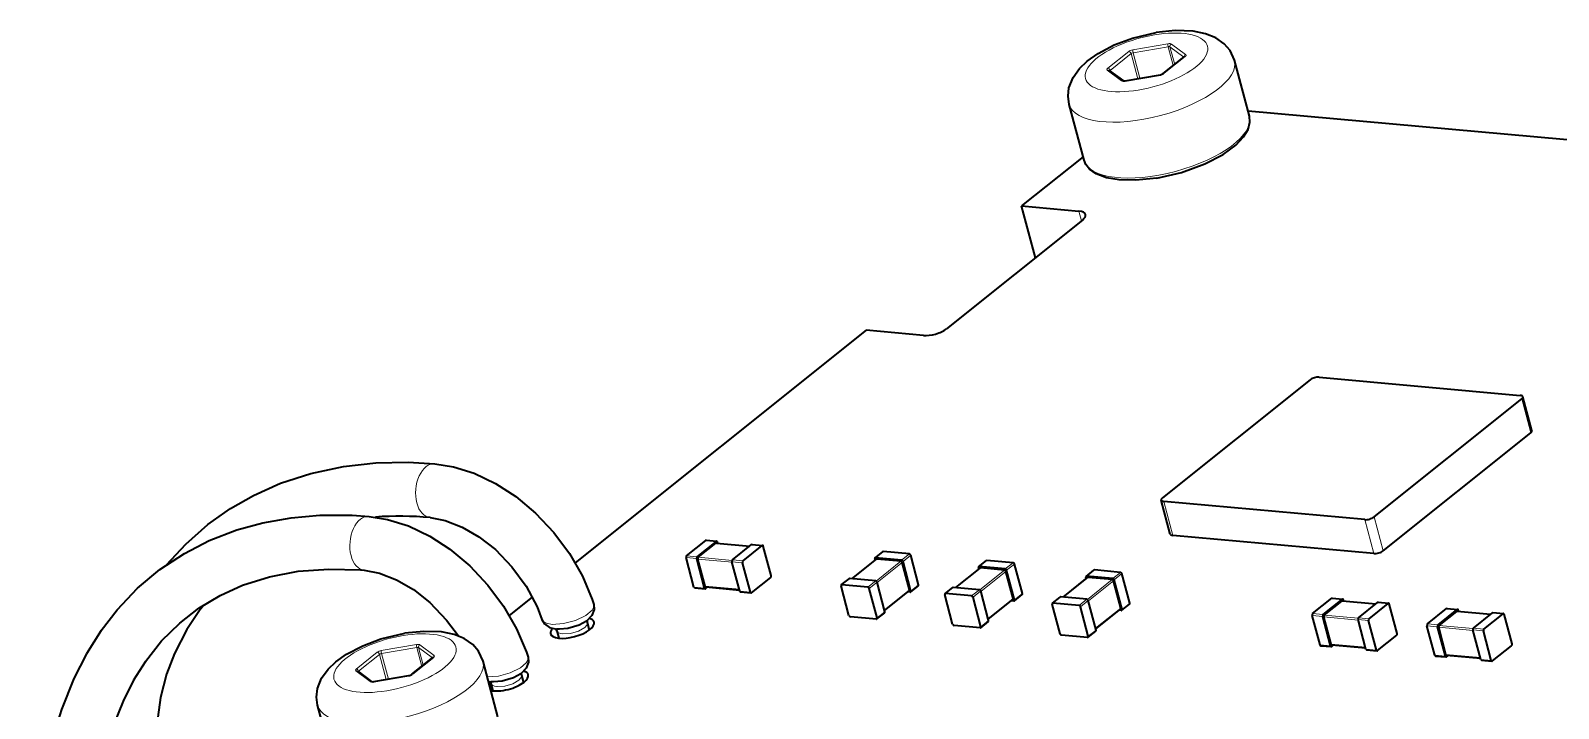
# Model space of a CAD drawing. Extents: x 370 to 946, y 143 to 764.
# Drawn here: x 795.85 to 829.77, y 680.4 to 695.44 of the extents above; entities that cross this region are included whole.
import ezdxf

# ---------------------------------------------------------------- set-up
doc = ezdxf.new("R2010")
doc.units = 0

msp = doc.modelspace()

# ---------------------------------------------------------------- linework, layer by layer
at = {"color": 7, "lineweight": 13, "ltscale": 0.019813}
for p, q in [((821.099, 695.15), (820.318, 695.014)), ((821.105, 695.084), (820.324, 694.948)), ((803.465, 680.991), (804.245, 681.127))]:
    msp.add_line(p, q, dxfattribs=at)
at = {"color": 7, "lineweight": 13, "ltscale": 0.010886}
for p, q in [((821.217, 694.664), (821.105, 695.084)), ((804.535, 681.334), (804.422, 681.755))]:
    msp.add_line(p, q, dxfattribs=at)
at = {"color": 7, "lineweight": 13, "ltscale": 0.009603}
for p, q in [((821.452, 694.851), (821.144, 695.081)), ((804.77, 681.521), (804.462, 681.751))]:
    msp.add_line(p, q, dxfattribs=at)
at = {"color": 7, "lineweight": 13, "ltscale": 0.010145}
msp.add_line((821.249, 694.689), (821.144, 695.081), dxfattribs=at)
at = {"color": 7, "lineweight": 13, "ltscale": 0.009842}
for p, q in [((821.492, 694.908), (821.177, 695.143)), ((819.753, 694.563), (820.069, 694.328))]:
    msp.add_line(p, q, dxfattribs=at)
at = {"color": 7, "lineweight": 13, "ltscale": 0.014879}
for p, q in [((820.229, 694.978), (819.764, 694.606)), ((820.28, 694.93), (819.815, 694.558)), ((821.017, 694.493), (821.482, 694.865)), ((803.597, 681.6), (803.132, 681.228))]:
    msp.add_line(p, q, dxfattribs=at)
at = {"color": 7, "lineweight": 13, "ltscale": 0.014381}
for p, q in [((820.428, 694.374), (820.28, 694.93)), ((803.746, 681.044), (803.597, 681.6))]:
    msp.add_line(p, q, dxfattribs=at)
at = {"color": 7, "lineweight": 13, "ltscale": 0.014637}
msp.add_line((820.475, 694.382), (820.324, 694.948), dxfattribs=at)
at = {"color": 7, "lineweight": 35, "ltscale": 0.014879}
for p, q in [((820.997, 694.488), (821.462, 694.859)), ((804.315, 681.158), (804.779, 681.529))]:
    msp.add_line(p, q, dxfattribs=at)
at = {"color": 7, "lineweight": 35, "ltscale": 0.000136103}
for p, q in [((821.462, 694.859), (821.466, 694.863)), ((804.779, 681.529), (804.784, 681.533))]:
    msp.add_line(p, q, dxfattribs=at)
at = {"color": 7, "lineweight": 35, "ltscale": 0.03207}
for p, q in [((822.907, 693.543), (822.577, 694.783)), ((819.236, 692.563), (818.905, 693.803))]:
    msp.add_line(p, q, dxfattribs=at)
at = {"color": 7, "lineweight": 35, "ltscale": 0.009842}
msp.add_line((819.795, 694.558), (820.111, 694.323), dxfattribs=at)
at = {"color": 7, "lineweight": 13, "ltscale": 0.000470812}
msp.add_line((819.82, 694.54), (819.815, 694.558), dxfattribs=at)
at = {"color": 7, "lineweight": 13, "ltscale": 0.019812}
msp.add_line((820.147, 694.32), (820.928, 694.457), dxfattribs=at)
at = {"color": 7, "lineweight": 35, "ltscale": 0.019813}
msp.add_line((820.15, 694.326), (820.931, 694.462), dxfattribs=at)
at = {"color": 7, "lineweight": 35, "ltscale": 0.469727}
msp.add_line((841.591, 691.968), (822.878, 693.654), dxfattribs=at)
at = {"color": 7, "lineweight": 35, "ltscale": 0.043674}
msp.add_line((819.215, 692.64), (817.851, 691.55), dxfattribs=at)
at = {"color": 7, "lineweight": 35, "ltscale": 0.031924}
msp.add_line((817.851, 691.55), (819.122, 691.435), dxfattribs=at)
at = {"color": 7, "lineweight": 35, "ltscale": 0.0297}
msp.add_line((818.157, 690.402), (817.851, 691.55), dxfattribs=at)
at = {"color": 7, "lineweight": 13, "ltscale": 0.005583}
msp.add_line((819.18, 691.22), (819.122, 691.435), dxfattribs=at)
at = {"color": 7, "lineweight": 35, "ltscale": 0.096608}
msp.add_line((819.201, 691.236), (816.182, 688.824), dxfattribs=at)
at = {"color": 7, "lineweight": 35, "ltscale": 0.206704}
msp.add_line((814.399, 688.792), (807.94, 683.631), dxfattribs=at)
at = {"color": 7, "lineweight": 35, "ltscale": 0.031922}
msp.add_line((815.671, 688.677), (814.399, 688.792), dxfattribs=at)
at = {"color": 7, "lineweight": 35, "ltscale": 0.104929}
for p, q in [((824.254, 687.692), (820.975, 685.072)), ((825.674, 684.649), (828.953, 687.269)), ((825.875, 683.896), (829.154, 686.516))]:
    msp.add_line(p, q, dxfattribs=at)
at = {"color": 7, "lineweight": 35, "ltscale": 0.112044}
msp.add_line((824.458, 687.75), (828.922, 687.348), dxfattribs=at)
at = {"color": 7, "lineweight": 13, "ltscale": 0.019471}
for p, q in [((829.154, 686.516), (828.953, 687.269)), ((821.207, 684.24), (821.006, 684.993)), ((825.671, 683.838), (825.47, 684.59)), ((825.875, 683.896), (825.674, 684.649))]:
    msp.add_line(p, q, dxfattribs=at)
at = {"color": 7, "lineweight": 35, "ltscale": 0.019471}
for p, q in [((829.181, 686.565), (828.98, 687.318)), ((821.148, 684.27), (820.948, 685.023))]:
    msp.add_line(p, q, dxfattribs=at)
at = {"color": 7, "lineweight": 35, "ltscale": 0.112046}
for p, q in [((825.47, 684.59), (821.006, 684.993)), ((825.671, 683.838), (821.207, 684.24))]:
    msp.add_line(p, q, dxfattribs=at)
at = {"color": 7, "lineweight": 35, "ltscale": 0.013622}
for p, q in [((810.413, 683.789), (810.839, 684.129)), ((811.432, 683.697), (811.857, 684.037)), ((811.666, 683.676), (812.092, 684.016)), ((811.855, 682.968), (812.281, 683.308)), ((824.311, 682.505), (824.737, 682.845)), ((824.546, 682.484), (824.972, 682.824)), ((828.114, 682.162), (828.539, 682.503)), ((825.753, 681.684), (826.179, 682.024))]:
    msp.add_line(p, q, dxfattribs=at)
at = {"color": 7, "lineweight": 35, "ltscale": 0.013623}
for p, q in [((810.648, 683.768), (811.074, 684.108)), ((825.329, 682.413), (825.755, 682.753)), ((825.564, 682.392), (825.99, 682.732)), ((826.861, 682.275), (827.286, 682.615)), ((827.096, 682.254), (827.521, 682.594)), ((828.303, 681.454), (828.728, 681.794))]:
    msp.add_line(p, q, dxfattribs=at)
at = {"color": 7, "lineweight": 35, "ltscale": 0.012518}
for p, q in [((810.673, 683.755), (811.064, 684.067)), ((824.57, 682.471), (824.961, 682.784)), ((827.12, 682.241), (827.511, 682.554))]:
    msp.add_line(p, q, dxfattribs=at)
at = {"color": 7, "lineweight": 13, "ltscale": 0.005898}
for p, q in [((810.839, 684.129), (811.074, 684.108)), ((825.319, 682.373), (825.554, 682.352)), ((826.85, 682.235), (827.085, 682.214)), ((828.043, 681.488), (828.278, 681.467))]:
    msp.add_line(p, q, dxfattribs=at)
at = {"color": 7, "lineweight": 35, "ltscale": 0.005897}
for p, q in [((810.849, 684.132), (811.084, 684.111)), ((811.867, 684.04), (812.102, 684.019)), ((811.611, 682.985), (811.846, 682.964)), ((825.765, 682.757), (825.999, 682.736)), ((827.296, 682.619), (827.531, 682.598)), ((828.314, 682.527), (828.549, 682.506)), ((824.49, 681.794), (824.725, 681.772)), ((825.508, 681.702), (825.743, 681.681)), ((827.04, 681.564), (827.275, 681.543)), ((828.058, 681.472), (828.293, 681.451))]:
    msp.add_line(p, q, dxfattribs=at)
at = {"color": 7, "lineweight": 13, "ltscale": 0.018748}
for p, q in [((811.064, 684.067), (811.811, 684)), ((827.511, 682.554), (828.258, 682.487))]:
    msp.add_line(p, q, dxfattribs=at)
at = {"color": 7, "lineweight": 35, "ltscale": 0.018621}
for p, q in [((811.074, 684.071), (811.815, 684.004)), ((824.971, 682.787), (825.713, 682.72)), ((827.521, 682.557), (828.263, 682.49))]:
    msp.add_line(p, q, dxfattribs=at)
at = {"color": 7, "lineweight": 35, "ltscale": 0.000702876}
for p, q in [((811.106, 684.068), (811.098, 684.095)), ((825.003, 682.784), (824.996, 682.811))]:
    msp.add_line(p, q, dxfattribs=at)
at = {"color": 7, "lineweight": 13, "ltscale": 0.005897}
for p, q in [((811.857, 684.037), (812.092, 684.016)), ((810.403, 683.748), (810.638, 683.727)), ((810.413, 683.789), (810.648, 683.768)), ((811.421, 683.657), (811.656, 683.635)), ((811.432, 683.697), (811.666, 683.676)), ((810.578, 683.093), (810.813, 683.072)), ((811.596, 683.002), (811.831, 682.98)), ((824.737, 682.845), (824.972, 682.824)), ((824.301, 682.465), (824.536, 682.444)), ((824.311, 682.505), (824.546, 682.484)), ((825.755, 682.753), (825.99, 682.732)), ((827.286, 682.615), (827.521, 682.594)), ((828.304, 682.524), (828.539, 682.503)), ((825.329, 682.413), (825.564, 682.392)), ((826.861, 682.275), (827.096, 682.254)), ((827.869, 682.143), (828.103, 682.122)), ((827.879, 682.184), (828.114, 682.162)), ((824.476, 681.81), (824.711, 681.788)), ((825.494, 681.718), (825.729, 681.697)), ((827.025, 681.58), (827.26, 681.559))]:
    msp.add_line(p, q, dxfattribs=at)
at = {"color": 7, "lineweight": 35, "ltscale": 0.016952}
for p, q in [((812.291, 683.348), (812.116, 684.003)), ((817.694, 682.812), (817.519, 683.467)), ((814.018, 682.465), (813.843, 683.12)), ((816.32, 682.271), (816.145, 682.926)), ((816.946, 682.214), (816.772, 682.869)), ((817.119, 682.352), (816.944, 683.007)), ((818.706, 682.058), (818.531, 682.714)), ((819.332, 682.002), (819.158, 682.657)), ((826.189, 682.064), (826.014, 682.72)), ((827.025, 681.58), (826.85, 682.235)), ((827.26, 681.559), (827.085, 682.214)), ((828.043, 681.488), (827.869, 682.143)), ((828.278, 681.467), (828.103, 682.122))]:
    msp.add_line(p, q, dxfattribs=at)
at = {"color": 7, "lineweight": 35, "ltscale": 0.005523}
for p, q in [((814.596, 683.739), (814.768, 683.877)), ((816.897, 683.544), (817.07, 683.682)), ((819.284, 683.332), (819.456, 683.47)), ((815.388, 682.985), (815.56, 683.123)), ((820.076, 682.578), (820.248, 682.716)), ((816.942, 682.193), (817.114, 682.331))]:
    msp.add_line(p, q, dxfattribs=at)
at = {"color": 7, "lineweight": 13, "ltscale": 0.005523}
for p, q in [((814.607, 683.742), (814.78, 683.88)), ((815.187, 683.69), (815.359, 683.828)), ((816.909, 683.548), (817.082, 683.686)), ((814.439, 683.093), (814.612, 683.23)), ((815.392, 683.006), (815.565, 683.144)), ((816.772, 682.869), (816.944, 683.007)), ((819.158, 682.657), (819.33, 682.795)), ((814.644, 682.409), (814.817, 682.547))]:
    msp.add_line(p, q, dxfattribs=at)
at = {"color": 7, "lineweight": 35, "ltscale": 0.014545}
for p, q in [((815.359, 683.828), (814.78, 683.88)), ((815.187, 683.69), (814.607, 683.742)), ((817.661, 683.633), (817.082, 683.686)), ((820.047, 683.421), (819.468, 683.473)), ((816.741, 682.898), (816.161, 682.95)), ((819.3, 682.824), (818.72, 682.876))]:
    msp.add_line(p, q, dxfattribs=at)
at = {"color": 7, "lineweight": 13, "ltscale": 0.005522}
for p, q in [((815.218, 683.661), (815.39, 683.799)), ((817.489, 683.496), (817.661, 683.633)), ((817.519, 683.467), (817.692, 683.605)), ((814.47, 683.064), (814.642, 683.202)), ((819.875, 683.283), (820.047, 683.421)), ((819.905, 683.255), (820.078, 683.392)), ((816.161, 682.95), (816.334, 683.088)), ((819.127, 682.686), (819.3, 682.824)), ((820.08, 682.599), (820.253, 682.737)), ((816.946, 682.214), (817.119, 682.352))]:
    msp.add_line(p, q, dxfattribs=at)
at = {"color": 7, "lineweight": 35, "ltscale": 0.016951}
for p, q in [((815.565, 683.144), (815.39, 683.799)), ((810.578, 683.093), (810.403, 683.748)), ((810.813, 683.072), (810.638, 683.727)), ((817.867, 682.95), (817.692, 683.605)), ((814.817, 682.547), (814.642, 683.202)), ((828.739, 681.835), (828.564, 682.49)), ((825.494, 681.718), (825.319, 682.373))]:
    msp.add_line(p, q, dxfattribs=at)
at = {"color": 7, "lineweight": 35, "ltscale": 0.015576}
for p, q in [((810.823, 683.112), (810.663, 683.714)), ((817.664, 682.84), (817.503, 683.442)), ((824.721, 681.829), (824.56, 682.431))]:
    msp.add_line(p, q, dxfattribs=at)
at = {"color": 7, "lineweight": 13, "ltscale": 0.019119}
for p, q in [((810.663, 683.714), (811.424, 683.646)), ((810.823, 683.112), (811.585, 683.044)), ((824.56, 682.431), (825.322, 682.362)), ((824.721, 681.829), (825.482, 681.76)), ((827.27, 681.599), (828.032, 681.53))]:
    msp.add_line(p, q, dxfattribs=at)
at = {"color": 7, "lineweight": 13, "ltscale": 0.01886}
for p, q in [((810.673, 683.755), (811.424, 683.687)), ((827.12, 682.241), (827.871, 682.174))]:
    msp.add_line(p, q, dxfattribs=at)
at = {"color": 7, "lineweight": 35, "ltscale": 0.01695}
for p, q in [((811.596, 683.002), (811.421, 683.657)), ((811.831, 682.98), (811.656, 683.635)), ((815.392, 683.006), (815.218, 683.661)), ((820.08, 682.599), (819.905, 683.255)), ((820.253, 682.737), (820.078, 683.392)), ((814.644, 682.409), (814.47, 683.064)), ((819.505, 682.14), (819.33, 682.795)), ((824.476, 681.81), (824.301, 682.465)), ((824.711, 681.788), (824.536, 682.444)), ((825.729, 681.697), (825.554, 682.352))]:
    msp.add_line(p, q, dxfattribs=at)
at = {"color": 7, "lineweight": 35, "ltscale": 0.017319}
for p, q in [((814.085, 683.278), (814.626, 683.71)), ((816.387, 683.083), (816.928, 683.516)), ((818.773, 682.871), (819.314, 683.304))]:
    msp.add_line(p, q, dxfattribs=at)
at = {"color": 7, "lineweight": 13, "ltscale": 0.017476}
for p, q in [((814.092, 683.277), (814.638, 683.714)), ((818.78, 682.87), (819.326, 683.307))]:
    msp.add_line(p, q, dxfattribs=at)
at = {"color": 7, "lineweight": 35, "ltscale": 0.000759885}
for p, q in [((814.599, 683.689), (814.591, 683.718)), ((819.287, 683.282), (819.279, 683.311))]:
    msp.add_line(p, q, dxfattribs=at)
at = {"color": 7, "lineweight": 13, "ltscale": 0.017556}
for p, q in [((814.622, 683.227), (815.171, 683.666)), ((816.924, 683.033), (817.472, 683.471)), ((819.31, 682.82), (819.858, 683.259))]:
    msp.add_line(p, q, dxfattribs=at)
at = {"color": 7, "lineweight": 35, "ltscale": 0.013367}
for p, q in [((815.171, 683.666), (814.638, 683.714)), ((817.472, 683.471), (816.94, 683.519)), ((819.858, 683.259), (819.326, 683.307))]:
    msp.add_line(p, q, dxfattribs=at)
at = {"color": 7, "lineweight": 13, "ltscale": 0.017805}
for p, q in [((814.645, 683.192), (815.201, 683.637)), ((819.333, 682.786), (819.889, 683.23))]:
    msp.add_line(p, q, dxfattribs=at)
at = {"color": 7, "lineweight": 35, "ltscale": 0.015578}
for p, q in [((815.362, 683.035), (815.201, 683.637)), ((820.05, 682.628), (819.889, 683.23)), ((827.27, 681.599), (827.11, 682.201))]:
    msp.add_line(p, q, dxfattribs=at)
at = {"color": 7, "lineweight": 13, "ltscale": 0.017475}
msp.add_line((816.394, 683.083), (816.94, 683.519), dxfattribs=at)
at = {"color": 7, "lineweight": 35, "ltscale": 0.000759491}
msp.add_line((816.901, 683.494), (816.893, 683.523), dxfattribs=at)
at = {"color": 7, "lineweight": 35, "ltscale": 0.014547}
for p, q in [((817.489, 683.496), (816.909, 683.548)), ((814.439, 683.093), (813.86, 683.145)), ((814.612, 683.23), (814.032, 683.283)), ((819.875, 683.283), (819.295, 683.335)), ((816.914, 683.036), (816.334, 683.088)), ((819.127, 682.686), (818.547, 682.738)), ((814.628, 682.384), (814.049, 682.437)), ((816.93, 682.19), (816.35, 682.242)), ((819.316, 681.977), (818.737, 682.03))]:
    msp.add_line(p, q, dxfattribs=at)
at = {"color": 7, "lineweight": 13, "ltscale": 0.005524}
for p, q in [((819.295, 683.335), (819.468, 683.473)), ((813.86, 683.145), (814.032, 683.283)), ((816.741, 682.898), (816.914, 683.036)), ((817.694, 682.812), (817.867, 682.95)), ((818.547, 682.738), (818.72, 682.876)), ((819.332, 682.002), (819.505, 682.14))]:
    msp.add_line(p, q, dxfattribs=at)
at = {"color": 7, "lineweight": 35, "ltscale": 0.005524}
for p, q in [((813.848, 683.141), (814.02, 683.279)), ((818.536, 682.735), (818.708, 682.873))]:
    msp.add_line(p, q, dxfattribs=at)
at = {"color": 7, "lineweight": 13, "ltscale": 0.017803}
for p, q in [((816.947, 682.998), (817.503, 683.442)), ((814.805, 682.59), (815.362, 683.035)), ((817.107, 682.396), (817.664, 682.84))]:
    msp.add_line(p, q, dxfattribs=at)
at = {"color": 7, "lineweight": 35, "ltscale": 0.016342}
msp.add_line((806.989, 682.871), (806.478, 682.463), dxfattribs=at)
at = {"color": 7, "lineweight": 35, "ltscale": 0.005898}
for p, q in [((810.593, 683.077), (810.828, 683.056)), ((824.746, 682.849), (824.981, 682.827))]:
    msp.add_line(p, q, dxfattribs=at)
at = {"color": 7, "lineweight": 35, "ltscale": 0.001333}
for p, q in [((810.837, 683.059), (810.879, 683.093)), ((824.735, 681.776), (824.777, 681.809))]:
    msp.add_line(p, q, dxfattribs=at)
at = {"color": 7, "lineweight": 35, "ltscale": 0.018855}
for p, q in [((810.838, 683.096), (811.589, 683.029)), ((827.285, 681.583), (828.036, 681.515))]:
    msp.add_line(p, q, dxfattribs=at)
at = {"color": 7, "lineweight": 35, "ltscale": 0.017534}
msp.add_line((814.809, 682.576), (815.357, 683.014), dxfattribs=at)
at = {"color": 7, "lineweight": 35, "ltscale": 0.001325}
for p, q in [((815.376, 682.982), (815.323, 682.987)), ((817.678, 682.787), (817.625, 682.792)), ((820.064, 682.575), (820.011, 682.58))]:
    msp.add_line(p, q, dxfattribs=at)
at = {"color": 7, "lineweight": 35, "ltscale": 0.005522}
for p, q in [((816.15, 682.947), (816.322, 683.085)), ((817.69, 682.791), (817.862, 682.928)), ((814.64, 682.388), (814.812, 682.526)), ((819.328, 681.981), (819.5, 682.119))]:
    msp.add_line(p, q, dxfattribs=at)
at = {"color": 7, "lineweight": 35, "ltscale": 0.017536}
for p, q in [((817.111, 682.381), (817.659, 682.819)), ((819.497, 682.169), (820.045, 682.607))]:
    msp.add_line(p, q, dxfattribs=at)
at = {"color": 7, "lineweight": 13, "ltscale": 0.018746}
msp.add_line((824.961, 682.784), (825.708, 682.716), dxfattribs=at)
at = {"color": 7, "lineweight": 35, "ltscale": 0.002445}
msp.add_line((799.628, 682.615), (799.688, 682.693), dxfattribs=at)
at = {"color": 7, "lineweight": 13, "ltscale": 0.017804}
msp.add_line((819.493, 682.184), (820.05, 682.628), dxfattribs=at)
at = {"color": 7, "lineweight": 13, "ltscale": 0.018858}
msp.add_line((824.57, 682.471), (825.322, 682.403), dxfattribs=at)
at = {"color": 7, "lineweight": 35, "ltscale": 0.000702483}
msp.add_line((827.553, 682.554), (827.546, 682.582), dxfattribs=at)
at = {"color": 7, "lineweight": 35, "ltscale": 0.013621}
msp.add_line((827.879, 682.184), (828.304, 682.524), dxfattribs=at)
at = {"color": 7, "lineweight": 35, "ltscale": 0.004196}
for p, q in [((807.533, 682.122), (807.576, 681.96)), ((806.071, 680.954), (806.115, 680.792))]:
    msp.add_line(p, q, dxfattribs=at)
at = {"color": 7, "lineweight": 35, "ltscale": 0.004286}
for p, q in [((808.208, 682.306), (808.252, 682.14)), ((806.747, 681.138), (806.791, 680.973))]:
    msp.add_line(p, q, dxfattribs=at)
at = {"color": 7, "lineweight": 13, "ltscale": 0.01912}
msp.add_line((827.11, 682.201), (827.871, 682.132), dxfattribs=at)
at = {"color": 7, "lineweight": 13, "ltscale": 0.019811}
for p, q in [((804.416, 681.82), (803.635, 681.684)), ((804.422, 681.755), (803.642, 681.618))]:
    msp.add_line(p, q, dxfattribs=at)
at = {"color": 7, "lineweight": 13, "ltscale": 0.00984}
msp.add_line((804.81, 681.578), (804.494, 681.813), dxfattribs=at)
at = {"color": 7, "lineweight": 13, "ltscale": 8.27499e-05}
msp.add_line((807.666, 682.054), (807.669, 682.053), dxfattribs=at)
at = {"color": 7, "lineweight": 35, "ltscale": 0.018854}
msp.add_line((824.735, 681.813), (825.486, 681.745), dxfattribs=at)
at = {"color": 7, "lineweight": 13, "ltscale": 0.01488}
msp.add_line((803.546, 681.648), (803.081, 681.276), dxfattribs=at)
at = {"color": 7, "lineweight": 13, "ltscale": 0.014638}
msp.add_line((803.793, 681.052), (803.642, 681.618), dxfattribs=at)
at = {"color": 7, "lineweight": 13, "ltscale": 0.014881}
msp.add_line((804.334, 681.163), (804.799, 681.535), dxfattribs=at)
at = {"color": 7, "lineweight": 13, "ltscale": 0.010144}
msp.add_line((804.566, 681.359), (804.462, 681.751), dxfattribs=at)
at = {"color": 7, "lineweight": 35, "ltscale": 0.032069}
for p, q in [((806.225, 680.213), (805.894, 681.453)), ((802.553, 679.234), (802.223, 680.473))]:
    msp.add_line(p, q, dxfattribs=at)
at = {"color": 7, "lineweight": 35, "ltscale": 0.001334}
msp.add_line((827.285, 681.546), (827.326, 681.579), dxfattribs=at)
at = {"color": 7, "lineweight": 13, "ltscale": 0.009841}
msp.add_line((803.071, 681.233), (803.386, 680.998), dxfattribs=at)
at = {"color": 7, "lineweight": 35, "ltscale": 0.009841}
msp.add_line((803.113, 681.228), (803.429, 680.993), dxfattribs=at)
at = {"color": 7, "lineweight": 13, "ltscale": 0.000470419}
msp.add_line((803.137, 681.21), (803.132, 681.228), dxfattribs=at)
at = {"color": 7, "lineweight": 35, "ltscale": 0.019811}
msp.add_line((803.468, 680.996), (804.248, 681.132), dxfattribs=at)
at = {"color": 7, "lineweight": 35, "ltscale": 0.001328}
msp.add_line((806.015, 680.999), (806.068, 680.992), dxfattribs=at)
at = {"color": 7, "lineweight": 13, "ltscale": 8.26232e-05}
msp.add_line((806.204, 680.886), (806.208, 680.886), dxfattribs=at)
at = {"color": 7, "lineweight": 35}
for points in [[(818.905, 693.803), (818.881, 693.984), (818.902, 694.171), (818.995, 694.403), (819.137, 694.599), (819.309, 694.763), (819.548, 694.933), (819.909, 695.122), (820.312, 695.273), (820.841, 695.398)], [(822.577, 694.783), (822.478, 695), (822.348, 695.15), (822.159, 695.281), (821.936, 695.371), (821.657, 695.427), (821.26, 695.442), (820.841, 695.398)], [(820.855, 692.168), (821.402, 692.294), (821.922, 692.483), (822.322, 692.693), (822.603, 692.898), (822.78, 693.083), (822.877, 693.244), (822.92, 693.41), (822.907, 693.543)], [(820.855, 692.168), (820.384, 692.119), (820.014, 692.128), (819.732, 692.176), (819.503, 692.262), (819.356, 692.366), (819.273, 692.472), (819.236, 692.563)], [(798.868, 683.587), (799.294, 684.049), (799.788, 684.484), (800.292, 684.841), (800.798, 685.129), (801.401, 685.398), (802.074, 685.617), (802.794, 685.77), (803.515, 685.85), (804.232, 685.864), (804.826, 685.83)], [(804.826, 685.83), (805.238, 685.763), (805.698, 685.618), (806.174, 685.39), (806.621, 685.101), (807.063, 684.732), (807.463, 684.307), (807.811, 683.838), (808.1, 683.335), (808.319, 682.815), (808.354, 682.71)], [(797.416, 682.13), (797.77, 682.589), (798.225, 683.067), (798.723, 683.483), (799.264, 683.84), (799.817, 684.125), (800.427, 684.361), (801.006, 684.521), (801.634, 684.634), (802.275, 684.69), (802.992, 684.688), (803.364, 684.663)], [(803.364, 684.663), (803.777, 684.595), (804.237, 684.45), (804.713, 684.223), (805.16, 683.934), (805.602, 683.564), (806.002, 683.139), (806.35, 682.67), (806.638, 682.168), (806.858, 681.647), (806.893, 681.542)], [(804.718, 684.635), (805.057, 684.57), (805.43, 684.426), (805.804, 684.21), (806.168, 683.925), (806.537, 683.543), (806.851, 683.111), (807.094, 682.654), (807.201, 682.374)], [(798.401, 681.444), (798.759, 681.898), (799.161, 682.296), (799.585, 682.624), (800.061, 682.91), (800.557, 683.134), (801.155, 683.323), (801.791, 683.444), (802.475, 683.495), (803.176, 683.475), (803.257, 683.468)], [(803.257, 683.468), (803.597, 683.402), (803.973, 683.256), (804.35, 683.037), (804.716, 682.749), (805.086, 682.363), (805.349, 682.009)], [(799.628, 682.615), (799.318, 682.15), (799.045, 681.622), (798.87, 681.164), (798.733, 680.641), (798.652, 680.043), (798.641, 679.496), (798.697, 678.828), (798.829, 678.066), (799.034, 677.213), (799.381, 676.019), (799.749, 674.932), (799.867, 674.621)], [(808.354, 682.71), (808.364, 682.593), (808.312, 682.46), (808.192, 682.34), (808.029, 682.249), (807.78, 682.174), (807.59, 682.157), (807.529, 682.16)], [(797.416, 682.13), (797.093, 681.615), (796.813, 681.063), (796.537, 680.38), (796.28, 679.55), (796.089, 678.72), (795.948, 677.844), (795.863, 676.88), (795.85, 676.182), (795.882, 675.473), (795.965, 674.761), (796.098, 674.069), (796.316, 673.28), (796.598, 672.509), (796.814, 672.007)], [(805.894, 681.453), (805.796, 681.67), (805.665, 681.821), (805.476, 681.951), (805.254, 682.041), (804.974, 682.098), (804.577, 682.112), (804.158, 682.068)], [(807.201, 682.374), (807.257, 682.278), (807.372, 682.197), (807.529, 682.16)], [(802.223, 680.473), (802.198, 680.655), (802.219, 680.841), (802.312, 681.073), (802.455, 681.269), (802.626, 681.433), (802.866, 681.604), (803.226, 681.792), (803.629, 681.943), (804.158, 682.068)], [(798.401, 681.444), (798.138, 681.026), (797.904, 680.565), (797.667, 679.977), (797.439, 679.241), (797.266, 678.491), (797.139, 677.695), (797.062, 676.822), (797.05, 676.196), (797.078, 675.568), (797.151, 674.944), (797.267, 674.338), (797.458, 673.647), (797.709, 672.961), (797.907, 672.504)], [(806.893, 681.542), (806.903, 681.425), (806.851, 681.292), (806.731, 681.172), (806.568, 681.082), (806.319, 681.007), (806.129, 680.989), (806.068, 680.992)]]:
    msp.add_lwpolyline(points, dxfattribs=at)
at = {"color": 7, "lineweight": 13}
for points in [[(807.432, 682.267), (807.683, 682.283), (807.945, 682.352), (808.178, 682.463), (808.314, 682.578), (808.35, 682.638), (808.354, 682.71)], [(807.201, 682.374), (807.221, 682.34), (807.301, 682.291), (807.432, 682.267)], [(807.669, 682.053), (807.837, 682.064), (808.014, 682.118), (808.153, 682.199), (808.196, 682.248), (808.207, 682.273), (808.208, 682.306)], [(805.989, 681.099), (806.238, 681.118), (806.496, 681.189), (806.723, 681.3), (806.855, 681.413), (806.889, 681.472), (806.893, 681.542)], [(806.208, 680.886), (806.376, 680.897), (806.553, 680.95), (806.692, 681.032), (806.735, 681.081), (806.746, 681.105), (806.747, 681.138)]]:
    msp.add_lwpolyline(points, dxfattribs=at)
at = {"color": 7, "lineweight": 35}
for centre, radius, start, end in [((820.127, 694.425), 0.102, 258.9541, 282.9848), ((820.907, 694.624), 0.164, 278.5893, 303.558), ((804.043, 677.377), 7.29, 84.6857, 94.2149), ((807.427, 682.094), 0.11, 14.9392, 38.1413), ((808.315, 682.335), 0.111, 172.1832, 194.9106), ((804.224, 681.294), 0.164, 278.5893, 303.558), ((806.854, 681.167), 0.111, 172.1832, 194.9106), ((803.445, 681.096), 0.102, 258.9541, 282.9848), ((805.966, 680.926), 0.11, 14.9392, 38.1413)]:
    msp.add_arc(centre, radius, start, end, dxfattribs=at)
at = {"color": 7, "lineweight": 13}
for centre, major_axis, ratio, start_param, end_param in [((820.623, 694.735), (1.353, 0.361), 0.400551, 4.472336476617865, 10.75552178379745), ((820.307, 694.971), (0.0966, 0.0258), 0.400551, 1.354343, 2.40154), ((820.33, 694.97), (-0.0086, 0.0493), 0.196786, 0.420853, 1.991649), ((821.11, 695.106), (-0.0086, 0.0493), 0.196786, 0.420853, 1.991649), ((821.088, 695.107), (0.0966, 0.0258), 0.400551, 0.307145, 1.354343), ((821.1, 695.063), (0.0483, 0.0129), 0.400551, 0.307145, 1.354343), ((821.189, 695.099), (0.0298, 0.0401), 0.873393, 0.965723, 2.53652), ((820.741, 694.293), (1.836, 0.49), 0.400551, 3.141593, 6.283185), ((820.241, 694.933), (-0.0312, 0.0391), 0.676608, 4.137225, 5.708021), ((820.319, 694.926), (0.0483, 0.0129), 0.400551, 1.354343, 2.40154), ((821.504, 694.864), (0.0298, 0.0401), 0.873393, 0.965723, 2.307104), ((821.494, 694.82), (0.0312, -0.0391), 0.676608, 2.566429, 3.155477), ((821.404, 694.872), (0.0966, 0.0258), 0.400551, 5.543133, 6.59033), ((819.842, 694.599), (0.0966, 0.0258), 0.400551, 2.40154, 3.448738), ((819.765, 694.518), (-0.0298, -0.0401), 0.873393, 3.125568, 4.107316), ((819.776, 694.562), (-0.0312, 0.0391), 0.676608, 4.137225, 5.708021), ((819.854, 694.555), (0.0483, 0.0129), 0.400551, 2.40154, 2.788291), ((820.081, 694.283), (-0.0298, -0.0401), 0.873393, 3.125568, 4.107316), ((820.158, 694.364), (0.0966, 0.0258), 0.400551, 3.448738, 4.495935), ((820.159, 694.276), (0.0086, -0.0493), 0.196786, 3.141593, 3.562446), ((820.939, 694.5), (0.0966, 0.0258), 0.400551, 4.495935, 5.543133), ((820.94, 694.413), (0.0086, -0.0493), 0.196786, 3.141593, 3.562446), ((821.029, 694.449), (0.0312, -0.0391), 0.676608, 2.566429, 3.155477), ((821.072, 693.053), (1.836, 0.49), 0.400551, 3.141593, 6.283185), ((804.772, 685.233), (-0.054, -0.598), 0.617868, 3.141705, 6.283298), ((803.311, 684.065), (-0.054, -0.598), 0.617868, 3.141705, 6.283298), ((803.94, 681.406), (1.353, 0.361), 0.400551, 4.472336476617865, 10.75552178379745), ((807.871, 682.214), (0.339, 0.092), 0.394197, 3.139389, 3.956744), ((804.428, 681.776), (-0.0086, 0.0493), 0.196786, 0.420853, 1.991649), ((804.405, 681.777), (0.0966, 0.0258), 0.400551, 0.307145, 1.354343), ((804.506, 681.769), (0.0298, 0.0401), 0.873393, 0.965723, 2.53652), ((804.058, 680.963), (1.836, 0.49), 0.400551, 3.141593, 6.283185), ((803.625, 681.641), (0.0966, 0.0258), 0.400551, 1.354343, 2.40154), ((803.558, 681.604), (-0.0312, 0.0391), 0.676608, 4.137225, 5.708021), ((803.636, 681.596), (0.0483, 0.0129), 0.400551, 1.354343, 2.40154), ((803.647, 681.64), (-0.0086, 0.0493), 0.196786, 0.420853, 1.991649), ((804.417, 681.733), (0.0483, 0.0129), 0.400551, 0.307145, 1.354343), ((804.822, 681.534), (0.0298, 0.0401), 0.873393, 0.965723, 2.307104), ((804.811, 681.491), (0.0312, -0.0391), 0.676608, 2.566429, 3.155477), ((804.721, 681.542), (0.0966, 0.0258), 0.400551, 5.543133, 6.59033), ((803.16, 681.269), (0.0966, 0.0258), 0.400551, 2.40154, 3.448738), ((803.082, 681.189), (-0.0298, -0.0401), 0.873393, 3.125568, 4.107316), ((803.093, 681.232), (-0.0312, 0.0391), 0.676608, 4.137225, 5.708021), ((803.171, 681.225), (0.0483, 0.0129), 0.400551, 2.40154, 2.788291), ((804.256, 681.17), (0.0966, 0.0258), 0.400551, 4.495935, 5.543133), ((804.257, 681.083), (0.0086, -0.0493), 0.196786, 3.141593, 3.562446), ((804.346, 681.119), (0.0312, -0.0391), 0.676608, 2.566429, 3.155477), ((803.398, 680.953), (-0.0298, -0.0401), 0.873393, 3.125568, 4.107316), ((803.475, 681.034), (0.0966, 0.0258), 0.400551, 3.448738, 4.495935), ((803.476, 680.946), (0.0086, -0.0493), 0.196786, 3.141593, 3.562446), ((806.41, 681.047), (0.339, 0.092), 0.394197, 3.139389, 3.956744)]:
    msp.add_ellipse(centre, major_axis=major_axis, ratio=ratio, start_param=start_param, end_param=end_param, dxfattribs=at)
at = {"color": 7, "lineweight": 35}
for centre, major_axis, ratio, start_param, end_param in [((818.906, 691.263), (0.363, 0.097), 0.400551, 0, 0.830744), ((818.906, 691.263), (0.363, 0.097), 0.400551, 5.543133, 6.283185), ((815.887, 688.85), (0.363, 0.097), 0.400551, 3.972336, 5.543133), ((824.372, 687.682), (0.145, 0.039), 0.400551, 0.830744, 2.40154), ((828.835, 687.279), (0.145, 0.039), 0.400551, 0, 0.830744), ((828.835, 687.279), (0.145, 0.039), 0.400551, 5.543133, 6.283185), ((829.036, 686.527), (0.145, 0.039), 0.400551, 5.543133, 6.283185), ((821.093, 685.062), (0.145, 0.039), 0.400551, 2.40154, 3.141593), ((821.093, 685.062), (0.145, 0.039), 0.400551, 3.141593, 3.972336), ((825.556, 684.659), (0.145, 0.039), 0.400551, 3.972336, 5.543133), ((821.293, 684.309), (0.145, 0.039), 0.400551, 3.141593, 3.972336), ((810.846, 684.102), (-0.0027, -0.0299), 0.617868, 3.141705, 3.676108), ((811.071, 684.041), (-0.0027, -0.0299), 0.617868, 3.141705, 3.676108), ((811.081, 684.081), (-0.0027, -0.0299), 0.617868, 3.141705, 3.676108), ((811.081, 684.081), (-0.0027, -0.0299), 0.617868, 2.105312, 3.141705), ((811.864, 684.011), (-0.0027, -0.0299), 0.617868, 3.141705, 3.676108), ((812.099, 683.989), (-0.0027, -0.0299), 0.617868, 3.141705, 3.676108), ((812.099, 683.989), (-0.0027, -0.0299), 0.617868, 2.105312, 3.141705), ((814.787, 683.854), (0.0187, -0.0234), 0.676608, 2.566429, 3.155477), ((815.367, 683.801), (-0.0187, 0.0234), 0.676608, 4.137225, 5.708021), ((825.757, 683.907), (0.145, 0.039), 0.400551, 3.972336, 5.543133), ((810.421, 683.762), (0.0027, 0.0299), 0.617868, 0.534515, 2.105312), ((810.655, 683.741), (0.0027, 0.0299), 0.617868, 0.534515, 2.105312), ((810.68, 683.728), (0.0027, 0.0299), 0.617868, 0.534515, 2.105312), ((811.439, 683.67), (0.0027, 0.0299), 0.617868, 0.534515, 2.105312), ((811.674, 683.649), (0.0027, 0.0299), 0.617868, 0.534515, 2.105312), ((814.615, 683.716), (0.0187, -0.0234), 0.676608, 3.155477, 4.137225), ((814.615, 683.716), (0.0187, -0.0234), 0.676608, 2.566429, 3.155477), ((814.645, 683.687), (0.0187, -0.0234), 0.676608, 2.566429, 3.155477), ((815.178, 683.639), (-0.0187, 0.0234), 0.676608, 4.137225, 5.708021), ((815.194, 683.664), (-0.0187, 0.0234), 0.676608, 4.137225, 5.708021), ((816.916, 683.521), (0.0187, -0.0234), 0.676608, 3.155477, 4.137225), ((816.916, 683.521), (0.0187, -0.0234), 0.676608, 2.566429, 3.155477), ((816.947, 683.492), (0.0187, -0.0234), 0.676608, 2.566429, 3.155477), ((817.089, 683.659), (0.0187, -0.0234), 0.676608, 2.566429, 3.155477), ((817.479, 683.445), (-0.0187, 0.0234), 0.676608, 4.137225, 5.708021), ((817.496, 683.469), (-0.0187, 0.0234), 0.676608, 4.137225, 5.708021), ((817.668, 683.607), (-0.0187, 0.0234), 0.676608, 4.137225, 5.708021), ((819.475, 683.447), (0.0187, -0.0234), 0.676608, 2.566429, 3.155477), ((812.274, 683.334), (0.0027, 0.0299), 0.617868, 3.676108, 5.246904), ((813.867, 683.118), (0.0187, -0.0234), 0.676608, 3.155477, 4.137225), ((813.867, 683.118), (0.0187, -0.0234), 0.676608, 2.566429, 3.155477), ((814.039, 683.256), (0.0187, -0.0234), 0.676608, 2.566429, 3.155477), ((814.619, 683.204), (-0.0187, 0.0234), 0.676608, 4.137225, 5.708021), ((815.541, 683.146), (0.0187, -0.0234), 0.676608, 0.013884, 0.995632), ((819.302, 683.309), (0.0187, -0.0234), 0.676608, 3.155477, 4.137225), ((819.302, 683.309), (0.0187, -0.0234), 0.676608, 2.566429, 3.155477), ((819.333, 683.28), (0.0187, -0.0234), 0.676608, 2.566429, 3.155477), ((819.866, 683.232), (-0.0187, 0.0234), 0.676608, 4.137225, 5.708021), ((819.882, 683.257), (-0.0187, 0.0234), 0.676608, 4.137225, 5.708021), ((820.055, 683.395), (-0.0187, 0.0234), 0.676608, 4.137225, 5.708021), ((810.595, 683.107), (-0.0027, -0.0299), 0.617868, 5.246904, 6.283298), ((810.83, 683.086), (-0.0027, -0.0299), 0.617868, 5.246904, 6.283298), ((810.84, 683.126), (-0.0027, -0.0299), 0.617868, 5.246905, 6.283298), ((810.83, 683.086), (-0.0027, -0.0299), 0.617868, 0.000113, 0.534515), ((811.613, 683.015), (-0.0027, -0.0299), 0.617868, 5.246904, 6.283298), ((811.848, 682.994), (-0.0027, -0.0299), 0.617868, 5.246904, 6.283298), ((811.848, 682.994), (-0.0027, -0.0299), 0.617868, 0.000113, 0.534515), ((814.446, 683.066), (-0.0187, 0.0234), 0.676608, 4.137225, 5.708021), ((815.338, 683.037), (0.0187, -0.0234), 0.676608, 0.013884, 0.995632), ((815.369, 683.008), (0.0187, -0.0234), 0.676608, 5.708021, 6.29707), ((815.369, 683.008), (0.0187, -0.0234), 0.676608, 0.013884, 0.995632), ((816.169, 682.924), (0.0187, -0.0234), 0.676608, 3.155477, 4.137225), ((816.169, 682.924), (0.0187, -0.0234), 0.676608, 2.566429, 3.155477), ((816.341, 683.062), (0.0187, -0.0234), 0.676608, 2.566429, 3.155477), ((816.748, 682.871), (-0.0187, 0.0234), 0.676608, 4.137225, 5.708021), ((816.921, 683.009), (-0.0187, 0.0234), 0.676608, 4.137225, 5.708021), ((817.64, 682.843), (0.0187, -0.0234), 0.676608, 0.013884, 0.995632), ((817.671, 682.814), (0.0187, -0.0234), 0.676608, 5.708021, 6.29707), ((817.671, 682.814), (0.0187, -0.0234), 0.676608, 0.013884, 0.995632), ((817.843, 682.952), (0.0187, -0.0234), 0.676608, 0.013884, 0.995632), ((818.727, 682.849), (0.0187, -0.0234), 0.676608, 2.566429, 3.155477), ((819.307, 682.797), (-0.0187, 0.0234), 0.676608, 4.137225, 5.708021), ((824.744, 682.819), (-0.0027, -0.0299), 0.617868, 3.141705, 3.676108), ((824.969, 682.757), (-0.0027, -0.0299), 0.617868, 3.141705, 3.676108), ((824.979, 682.797), (-0.0027, -0.0299), 0.617868, 3.141705, 3.676108), ((824.979, 682.797), (-0.0027, -0.0299), 0.617868, 2.105312, 3.141705), ((814.042, 682.463), (-0.0187, 0.0234), 0.676608, 0.995632, 2.566429), ((814.794, 682.549), (0.0187, -0.0234), 0.676608, 0.013884, 0.995632), ((818.555, 682.711), (0.0187, -0.0234), 0.676608, 3.155477, 4.137225), ((818.555, 682.711), (0.0187, -0.0234), 0.676608, 2.566429, 3.155477), ((819.134, 682.659), (-0.0187, 0.0234), 0.676608, 4.137225, 5.708021), ((820.026, 682.63), (0.0187, -0.0234), 0.676608, 0.013884, 0.995632), ((820.057, 682.602), (0.0187, -0.0234), 0.676608, 5.708021, 6.29707), ((820.057, 682.602), (0.0187, -0.0234), 0.676608, 0.013884, 0.995632), ((820.229, 682.74), (0.0187, -0.0234), 0.676608, 0.013884, 0.995632), ((824.318, 682.479), (0.0027, 0.0299), 0.617868, 0.534515, 2.105312), ((824.553, 682.457), (0.0027, 0.0299), 0.617868, 0.534515, 2.105312), ((824.577, 682.445), (0.0027, 0.0299), 0.617868, 0.534515, 2.105312), ((825.762, 682.727), (-0.0027, -0.0299), 0.617868, 3.141705, 3.676108), ((825.997, 682.706), (-0.0027, -0.0299), 0.617868, 3.141705, 3.676108), ((825.997, 682.706), (-0.0027, -0.0299), 0.617868, 2.105312, 3.141705), ((827.293, 682.589), (-0.0027, -0.0299), 0.617868, 3.141705, 3.676108), ((827.518, 682.527), (-0.0027, -0.0299), 0.617868, 3.141705, 3.676108), ((827.528, 682.568), (-0.0027, -0.0299), 0.617868, 3.141705, 3.676108), ((827.528, 682.568), (-0.0027, -0.0299), 0.617868, 2.105312, 3.141705), ((828.311, 682.497), (-0.0027, -0.0299), 0.617868, 3.141705, 3.676108), ((828.546, 682.476), (-0.0027, -0.0299), 0.617868, 3.141705, 3.676108), ((828.546, 682.476), (-0.0027, -0.0299), 0.617868, 2.105312, 3.141705), ((807.877, 682.188), (0.483, 0.129), 0.400551, 2.607657, 3.141593), ((807.877, 682.188), (0.483, 0.129), 0.400551, 3.141593, 6.283185), ((807.877, 682.188), (0.483, 0.129), 0.400551, 0, 0.550442), ((814.621, 682.411), (0.0187, -0.0234), 0.676608, 5.708021, 6.29707), ((814.621, 682.411), (0.0187, -0.0234), 0.676608, 0.013884, 0.995632), ((816.343, 682.269), (-0.0187, 0.0234), 0.676608, 0.995632, 2.566429), ((816.923, 682.216), (0.0187, -0.0234), 0.676608, 5.708021, 6.29707), ((816.923, 682.216), (0.0187, -0.0234), 0.676608, 0.013884, 0.995632), ((817.095, 682.354), (0.0187, -0.0234), 0.676608, 0.013884, 0.995632), ((819.482, 682.142), (0.0187, -0.0234), 0.676608, 0.013884, 0.995632), ((825.336, 682.387), (0.0027, 0.0299), 0.617868, 0.534515, 2.105312), ((825.571, 682.366), (0.0027, 0.0299), 0.617868, 0.534515, 2.105312), ((826.868, 682.249), (0.0027, 0.0299), 0.617868, 0.534515, 2.105312), ((827.103, 682.228), (0.0027, 0.0299), 0.617868, 0.534515, 2.105312), ((827.127, 682.215), (0.0027, 0.0299), 0.617868, 0.534515, 2.105312), ((827.886, 682.157), (0.0027, 0.0299), 0.617868, 0.534515, 2.105312), ((828.121, 682.136), (0.0027, 0.0299), 0.617868, 0.534515, 2.105312), ((818.729, 682.056), (-0.0187, 0.0234), 0.676608, 0.995632, 2.566429), ((819.309, 682.004), (0.0187, -0.0234), 0.676608, 5.708021, 6.29707), ((819.309, 682.004), (0.0187, -0.0234), 0.676608, 0.013884, 0.995632), ((824.493, 681.823), (-0.0027, -0.0299), 0.617868, 5.246904, 6.283298), ((824.728, 681.802), (-0.0027, -0.0299), 0.617868, 5.246904, 6.283298), ((824.738, 681.843), (-0.0027, -0.0299), 0.617868, 5.246905, 6.283298), ((824.728, 681.802), (-0.0027, -0.0299), 0.617868, 0.000113, 0.534515), ((826.172, 682.051), (0.0027, 0.0299), 0.617868, 3.676108, 5.246904), ((828.721, 681.821), (0.0027, 0.0299), 0.617868, 3.676108, 5.246904), ((825.511, 681.732), (-0.0027, -0.0299), 0.617868, 5.246904, 6.283298), ((825.746, 681.711), (-0.0027, -0.0299), 0.617868, 5.246904, 6.283298), ((825.746, 681.711), (-0.0027, -0.0299), 0.617868, 0.000113, 0.534515), ((827.043, 681.594), (-0.0027, -0.0299), 0.617868, 5.246904, 6.283298), ((827.278, 681.572), (-0.0027, -0.0299), 0.617868, 5.246904, 6.283298), ((827.288, 681.613), (-0.0027, -0.0299), 0.617868, 5.246905, 6.283298), ((827.278, 681.572), (-0.0027, -0.0299), 0.617868, 0.000113, 0.534515), ((828.061, 681.502), (-0.0027, -0.0299), 0.617868, 5.246904, 6.283298), ((828.296, 681.481), (-0.0027, -0.0299), 0.617868, 5.246904, 6.283298), ((828.296, 681.481), (-0.0027, -0.0299), 0.617868, 0.000113, 0.534515), ((806.416, 681.021), (0.483, 0.129), 0.400551, 0, 0.550442), ((806.416, 681.021), (0.483, 0.129), 0.400551, 5.543133, 6.283185), ((806.416, 681.021), (0.483, 0.129), 0.400551, 3.809015, 5.543133)]:
    msp.add_ellipse(centre, major_axis=major_axis, ratio=ratio, start_param=start_param, end_param=end_param, dxfattribs=at)

doc.saveas('drawing.dxf')
